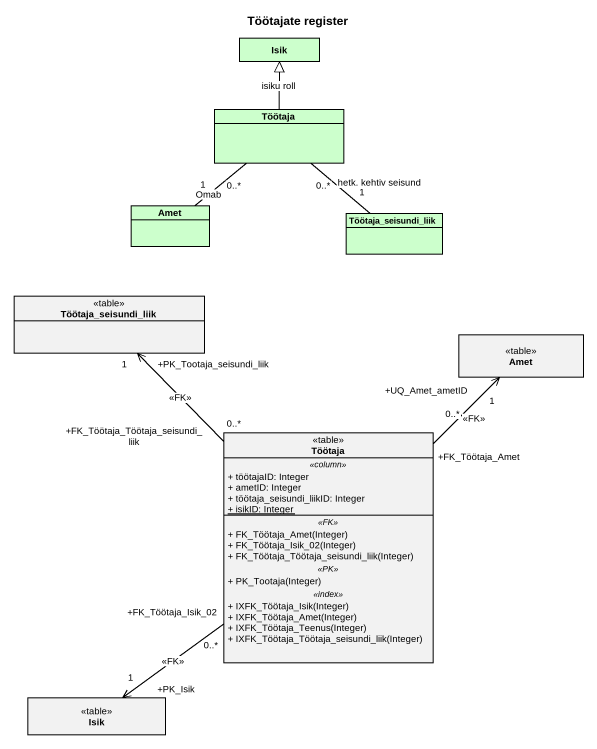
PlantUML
@startuml
title Töötajate register
hide circle
hide empty members
skinparam classAttributeIconSize 0
class Isik #CCFFCC
class Töötaja #CCFFCC
class Amet #CCFFCC
class Töötaja_seisundi_liik #CCFFCC
class "Töötaja_seisundi_liik" as Töötaja_seisundi_liik_2 <<table>>
class "Amet" as Amet_2 <<table>>
class "Töötaja" as Töötaja_2 <<table>> {
  .. <<column>> ..
  + töötajaID: Integer
  + ametID: Integer
  + töötaja_seisundi_liikID: Integer
  {static} + isikID: Integer
  .. <<FK>> ..
  + FK_Töötaja_Amet(Integer)
  + FK_Töötaja_Isik_02(Integer)
  + FK_Töötaja_Töötaja_seisundi_liik(Integer)
  .. <<PK>> ..
  + PK_Tootaja(Integer)
  .. <<index>> ..
  + IXFK_Töötaja_Isik(Integer)
  + IXFK_Töötaja_Amet(Integer)
  + IXFK_Töötaja_Teenus(Integer)
  + IXFK_Töötaja_Töötaja_seisundi_liik(Integer)
}
class "Isik" as Isik_2 <<table>>
Töötaja -up-|> Isik : isiku roll
Amet "1" -up- "0..*" Töötaja : Omab
Töötaja_seisundi_liik "1" -up- "0..*" Töötaja : hetk. kehtiv seisund
Töötaja_2 "+FK_Töötaja_Töötaja_seisundi_liik\n0..*" -up-> "+PK_Tootaja_seisundi_liik\n1" Töötaja_seisundi_liik_2 : <<FK>>
Töötaja_2 "+FK_Töötaja_Amet\n0..*" -up-> "+UQ_Amet_ametID\n1" Amet_2 : <<FK>>
Töötaja_2 "+FK_Töötaja_Isik_02\n0..*" --> "+PK_Isik\n1" Isik_2 : <<FK>>
@enduml
